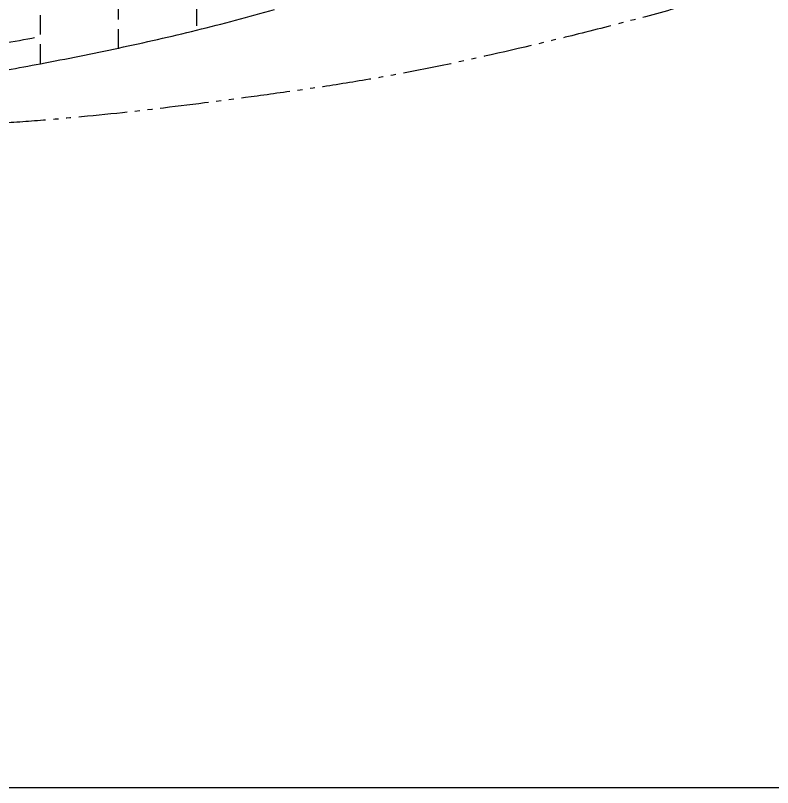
# Model space of a CAD drawing. Extents: x -86245 to 167090, y -69122 to 58950.
# Drawn here: x 25026 to 29876, y 0 to 4944 of the extents above; entities that cross this region are included whole.
import ezdxf

# ---------------------------------------------------------------- set-up
doc = ezdxf.new("R2010")
doc.units = 0
doc.header["$LTSCALE"] = 250
doc.linetypes.add('DASHED', pattern=[0.75, 0.5, -0.25])
doc.linetypes.add('PHANTOM', pattern=[2.1, 1.25, -0.2, 0.125, -0.2, 0.125, -0.2])
for name, color, linetype in [('S0CO1', 1, 'CONTINUOUS'), ('S0CO5', 4, 'CONTINUOUS'), ('S0DA2', 2, 'DASHED'), ('S0PH1', 1, 'PHANTOM')]:
    doc.layers.add(name, color=color, linetype=linetype)

# ---------------------------------------------------------------- blocks, each defined once
blk = doc.blocks.new('A$C775A635E')
at = {"layer": 'S0CO1', "color": 6}
blk.add_lwpolyline([(0, 0), (0, 58450), (-41050, 58450), (-41050, 0)], close=True, dxfattribs=at)
blk = doc.blocks.new('A$C33D50814')
at = {"layer": 'S0CO5', "color": 8, "flags": 128}
blk.add_lwpolyline([(-4713.088, -4432.509, 0.00245562), (-4500, -4393.209, 0.00266), (-4249.707, -4344.408, 0.003099), (-4000, -4292.704, 0.00342), (-3749.568, -4237.443, 0.004164), (-3500, -4178.395, 0.004594), (-3249.332, -4114.425, 0.005414), (-3000, -4045.451, 0.005252)], format="xyb", dxfattribs=at)
at = {"layer": 'S0DA2', "color": 8}
for p, q in [((-4500, -4393.805), (-4500, 4393.805)), ((-4000, -4297.454), (-4000, 4297.454)), ((-3500, -1400), (-3500, -4180.825))]:
    blk.add_line(p, q, dxfattribs=at)
at = {"layer": 'S0PH1', "color": 8, "flags": 128}
for points in [[(4319.914, -1670.555, -0.01728236), (3960, -1960.411, -0.018682), (3509.1, -2272.894, -0.01108), (3040.406, -2558, -0.002294), (2915.461, -2629.496, -0.00167), (2789.949, -2700), (2733.014, -2731.625), (2676, -2763.106, -0.006599), (2154.914, -3041.134, -0.011709), (1624, -3299.899, -0.005479), (1393.941, -3402.411, -0.005153), (1161.729, -3500, -0.01486), (440.988, -3769.517, -0.011968), (-293.164, -4000, -0.005337), (-672.184, -4104.729, -0.003498), (-1053, -4202.751, -0.006889), (-1741.719, -4364.849, -0.012589), (-2436.229, -4500, -0.00591), (-2773.502, -4552.771, -0.002299), (-3111.598, -4600, -0.003441), (-3710.918, -4676.705, -0.007398), (-4311.762, -4740.396, -0.009377), (-4914.361, -4783.896, -0.013328), (-5518.318, -4800)], [(-7976.053, -4617.542, 0.03427872), (-4500, -4218.871)]]:
    blk.add_lwpolyline(points, format="xyb", dxfattribs=at)

msp = doc.modelspace()

# ---------------------------------------------------------------- block references
at = {"layer": 'S0CO1', "linetype": 'ByBlock'}
msp.add_blockref('A$C775A635E', (40713.595, 0), dxfattribs=at)
at = {"layer": 'S0CO1'}
msp.add_blockref('A$C33D50814', (29686.057, 9028.113), dxfattribs=at)

doc.saveas('drawing.dxf')
